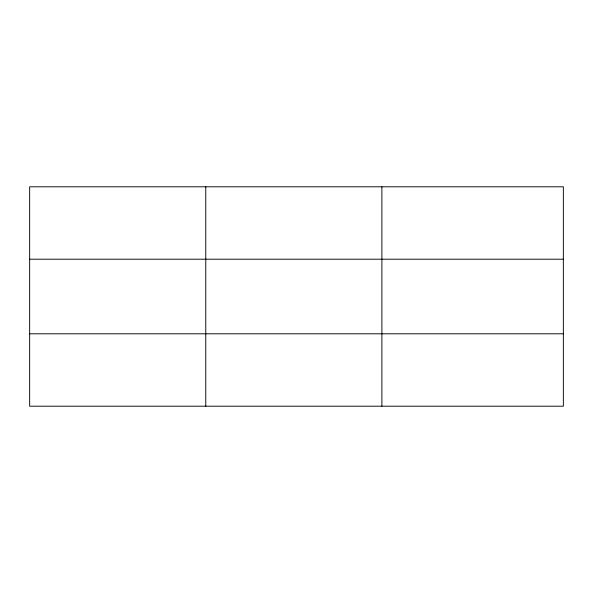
<?xml version="1.0" encoding="UTF-8"?>
<svg xmlns="http://www.w3.org/2000/svg" width="593" height="593" viewBox="0 0 593 593"><rect width="100%" height="100%" fill="white"/><g stroke="black" fill="none" stroke-linecap="round" stroke-linejoin="round"><path stroke-width="0.89" d="M205.771 186.802L205.771 406.198M381.892 186.802L381.892 406.198M563.35 333.8L563.35 406.198L29.65 406.198L29.65 186.802L563.35 186.802L563.35 333.8L29.65 333.8M29.65 259.2L563.35 259.2"/></g></svg>
